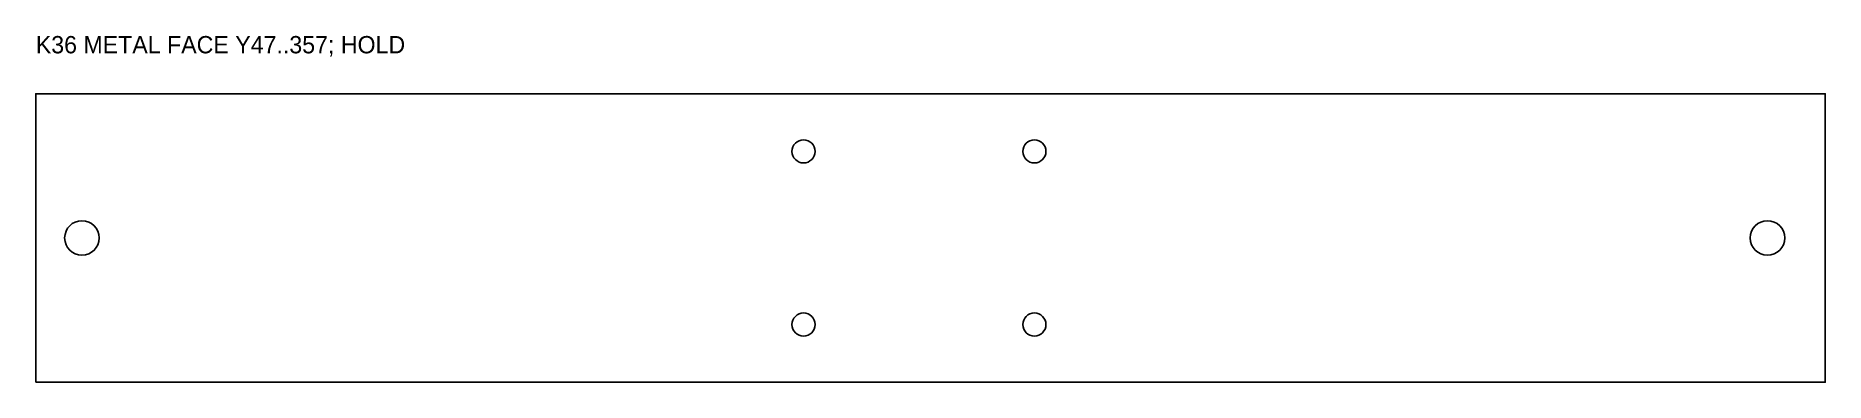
# Model space of a CAD drawing. Header units: millimetres. Extents: x 0 to 310, y 0 to 60.
import ezdxf

# ---------------------------------------------------------------- set-up
doc = ezdxf.new("R2010")
doc.units = ezdxf.units.MM
for name, color, linetype in [('CUT_OUTER', 7, 'Continuous'), ('DRILL_THRU', 7, 'Continuous'), ('INFO_NO_CUT', 7, 'Continuous'), ('THREAD_M4_BLIND10', 7, 'Continuous')]:
    doc.layers.add(name, color=color, linetype=linetype)

msp = doc.modelspace()

# ---------------------------------------------------------------- linework, layer by layer
at = {"layer": 'CUT_OUTER'}
msp.add_lwpolyline([(0, 0), (310, 0), (310, 50), (0, 50)], close=True, dxfattribs=at)
at = {"layer": 'DRILL_THRU'}
for centre in [(8, 25), (300, 25)]:
    msp.add_circle(centre, 3, dxfattribs=at)
at = {"layer": 'THREAD_M4_BLIND10'}
for centre in [(133, 40), (173, 40), (133, 10), (173, 10)]:
    msp.add_circle(centre, 2, dxfattribs=at)

# ---------------------------------------------------------------- texts
at = {"layer": 'INFO_NO_CUT'}
msp.add_text('K36 METAL FACE Y47..357; HOLD', height=3, dxfattribs=at).set_placement((0, 57))

doc.saveas('drawing.dxf')
